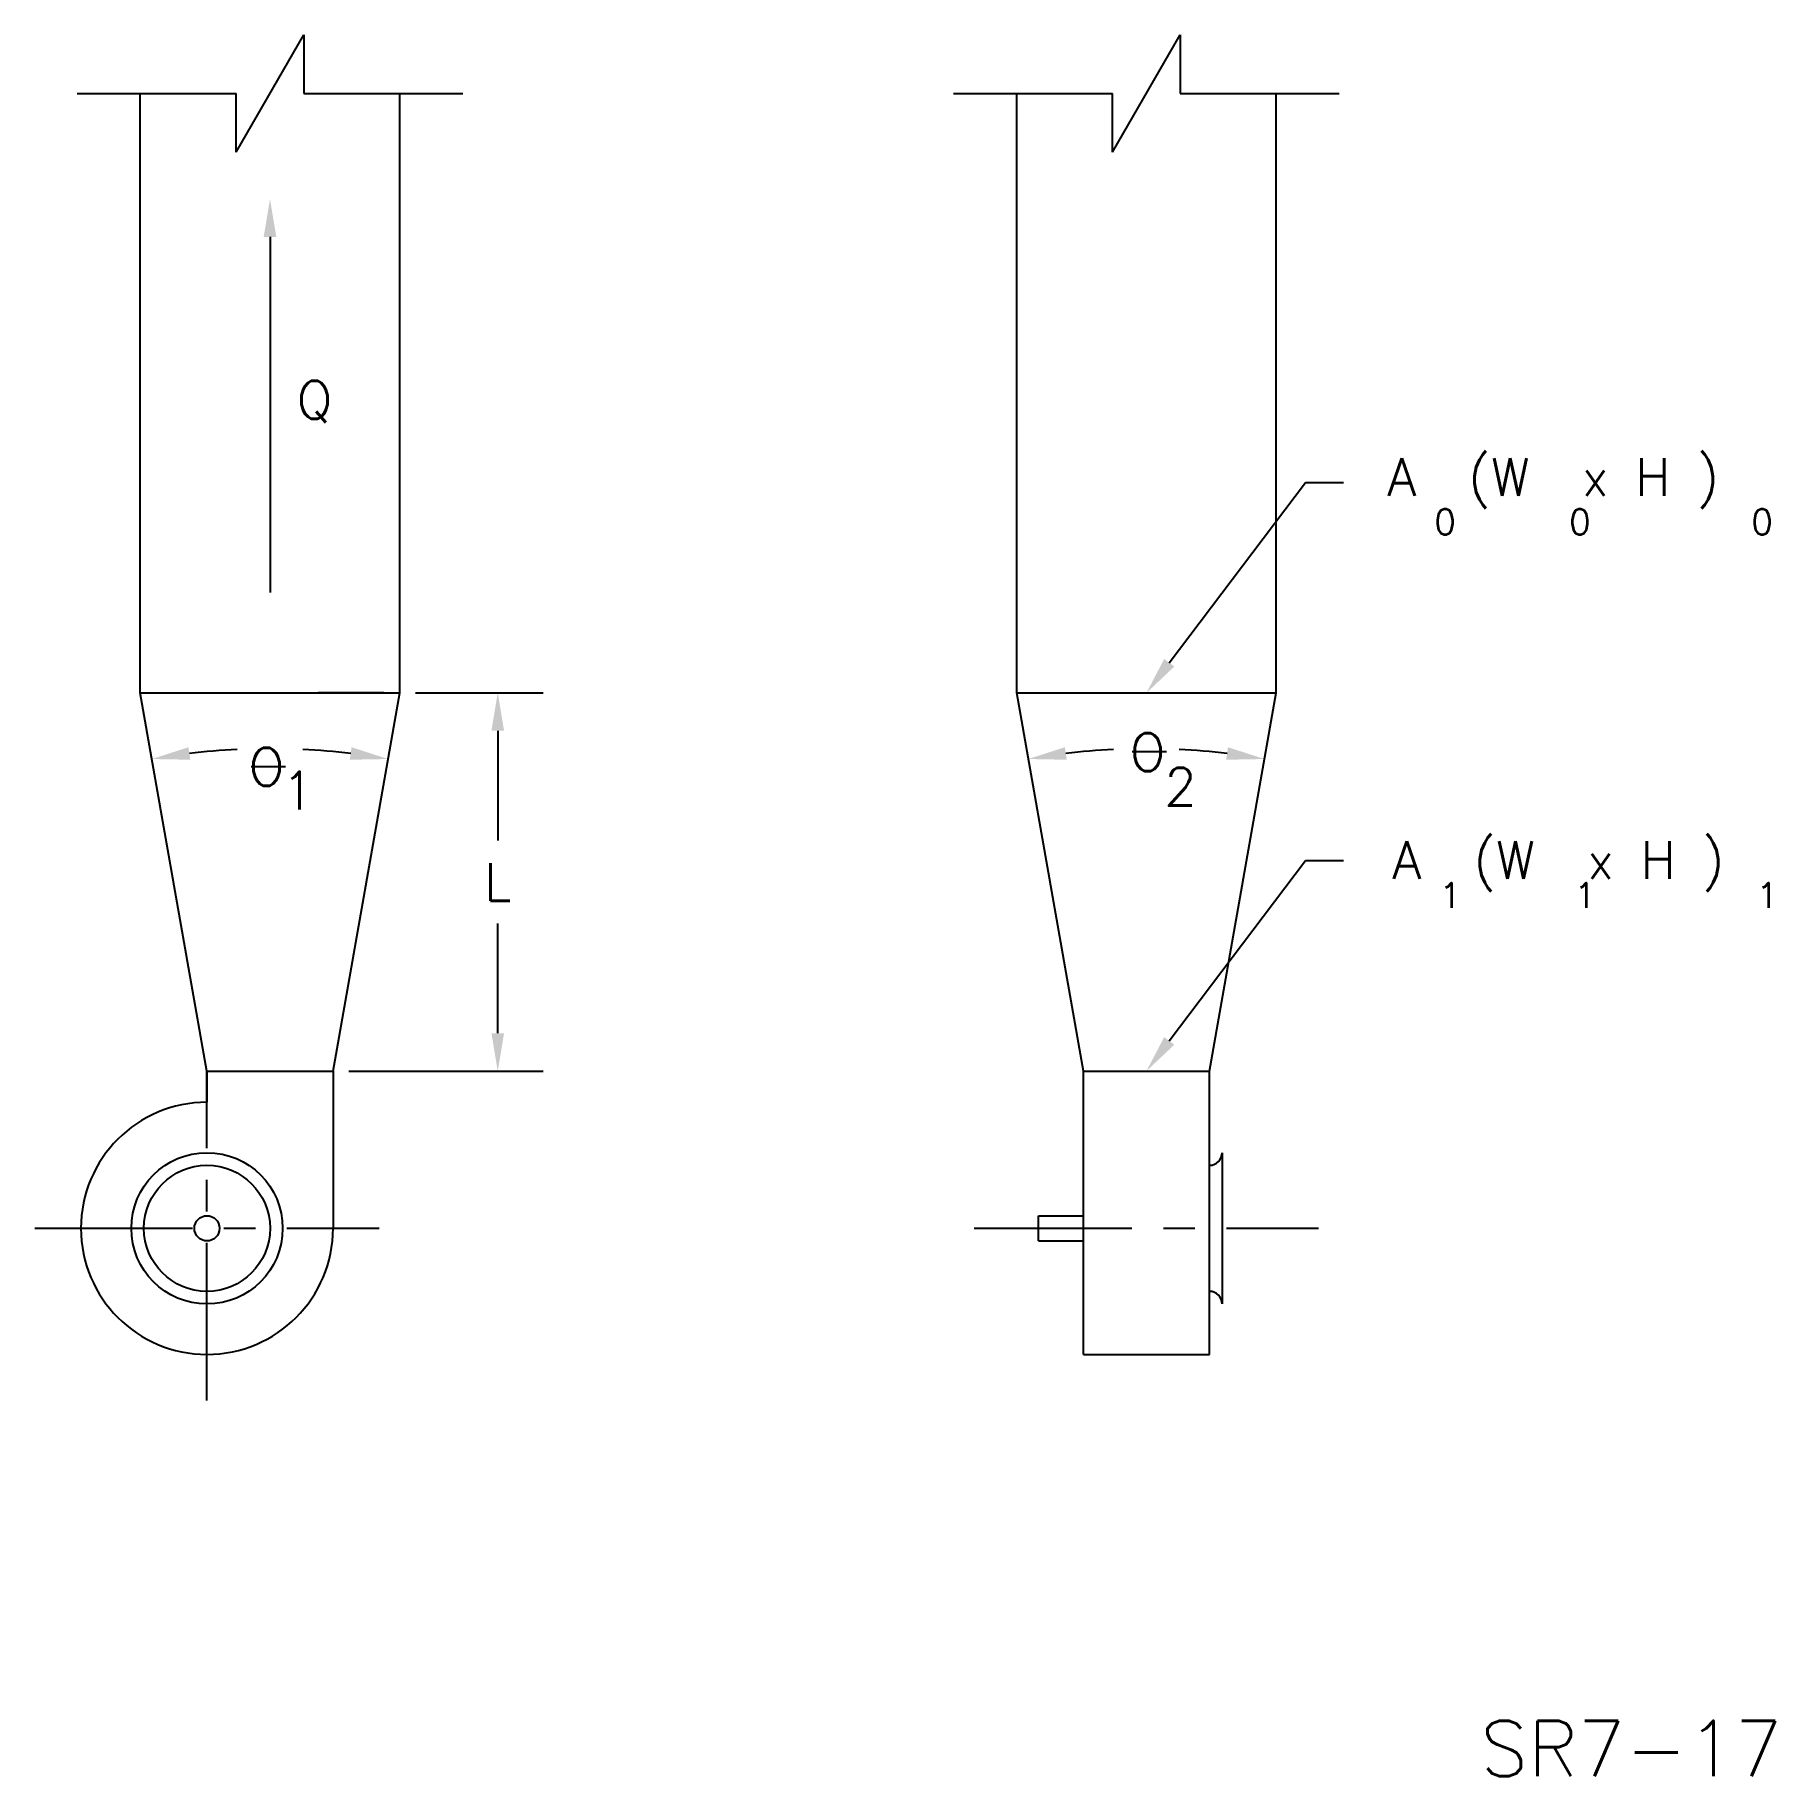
# Model space of a CAD drawing. Extents: x 1.99 to 8.89, y 1.2 to 8.11.
import ezdxf
from ezdxf.enums import TextEntityAlignment as Align

# ---------------------------------------------------------------- set-up
doc = ezdxf.new("R2010")
doc.units = 0
doc.header["$LTSCALE"] = 0.5
doc.header["$MEASUREMENT"] = 0
doc.linetypes.add('CENTER', pattern=[2, 1.25, -0.25, 0.25, -0.25])
doc.layers.get('0').update_dxf_attribs({"linetype": 'CONTINUOUS'})
doc.layers.add('DIM', color=3, linetype='CONTINUOUS')
doc.styles.add('ROMANS', font='romans')

msp = doc.modelspace()

# ---------------------------------------------------------------- linework, layer by layer
for p, q in [((2.7836, 7.6439), (3.0519, 8.1087)), ((3.0519, 8.1087), (3.0519, 7.8763)), ((6.2595, 7.6439), (6.5278, 8.1087)), ((6.5278, 8.1087), (6.5278, 7.8763)), ((2.1533, 7.8763), (2.7836, 7.8763)), ((2.4033, 5.4982), (2.4033, 7.8763)), ((2.7836, 7.6439), (2.7836, 7.8763)), ((3.0519, 7.8763), (3.6822, 7.8763)), ((3.4322, 5.4982), (3.4322, 7.8763)), ((5.6291, 7.8763), (6.2595, 7.8763)), ((5.8791, 5.4982), (5.8791, 7.8763)), ((6.2595, 7.6439), (6.2595, 7.8763)), ((6.5278, 7.8763), (7.1581, 7.8763)), ((6.9081, 5.4982), (6.9081, 7.8763)), ((2.9178, 7.3074), (2.9178, 5.8969)), ((6.484, 5.6179), (7.0247, 6.3335)), ((7.0247, 6.3335), (7.1747, 6.3335)), ((2.4033, 5.4982), (3.4322, 5.4982)), ((2.6678, 3.9982), (2.4033, 5.4982)), ((3.3697, 5.4982), (3.1085, 5.4982)), ((3.1678, 3.9982), (3.4322, 5.4982)), ((3.4947, 5.4982), (4.001, 5.4982)), ((5.8791, 5.4982), (6.9081, 5.4982)), ((6.1436, 3.9982), (5.8791, 5.4982)), ((6.6436, 3.9982), (6.9081, 5.4982)), ((3.821, 5.3482), (3.821, 4.9132)), ((6.3371, 5.2653), (6.4736, 5.2653)), ((2.8424, 5.207), (2.9788, 5.207)), ((6.484, 4.1179), (7.0247, 4.8335)), ((7.0247, 4.8335), (7.1747, 4.8335)), ((3.821, 4.1482), (3.821, 4.5832)), ((2.6678, 3.9982), (2.6678, 3.8746)), ((2.6678, 3.9982), (3.1678, 3.9982)), ((3.1678, 3.9982), (3.1678, 3.3746)), ((3.2303, 3.9982), (4.001, 3.9982)), ((6.1436, 3.9982), (6.6436, 3.9982)), ((6.1436, 2.8746), (6.1436, 3.9982)), ((6.6436, 2.8746), (6.6436, 3.9982)), ((6.6936, 3.6746), (6.6936, 3.0746)), ((5.9653, 3.4246), (6.1436, 3.4246)), ((5.9653, 3.3246), (5.9653, 3.4246)), ((5.9653, 3.3246), (6.1436, 3.3246)), ((6.1436, 2.8746), (6.6436, 2.8746))]:
    msp.add_line(p, q)
at = {"linetype": 'CENTER'}
for p, q in [((2.6678, 2.6919), (2.6678, 3.9982)), ((1.9851, 3.3746), (3.3504, 3.3746)), ((5.7109, 3.3746), (7.0763, 3.3746))]:
    msp.add_line(p, q, dxfattribs=at)
for radius in [0.3, 0.25, 0.05]:
    msp.add_circle((2.6678, 3.3746), radius)
for centre, radius, start, end in [((2.9178, 2.5804), 2.6967, 92.77238, 96.81258), ((2.9178, 2.5804), 2.6967, 83.18742, 87.22762), ((6.3936, 2.5804), 2.6967, 92.77238, 96.81258), ((6.3936, 2.5804), 2.6967, 83.18742, 87.22762), ((2.6678, 3.3746), 0.5, 90, 0), ((6.6436, 3.6746), 0.05, 270, 0), ((6.6436, 3.0746), 0.05, 0, 90)]:
    msp.add_arc(centre, radius, start, end)
for points in [[(2.9428, 7.3074), (2.8928, 7.3074), (2.9178, 7.4574)], [(6.504, 5.6028), (6.4641, 5.633), (6.3936, 5.4982)], [(3.796, 5.3482), (3.846, 5.3482), (3.821, 5.4982)], [(2.6015, 5.2333), (2.5942, 5.2828), (2.4495, 5.2361)], [(3.234, 5.2333), (3.2413, 5.2828), (3.386, 5.2361)], [(6.0774, 5.2333), (6.0701, 5.2828), (5.9253, 5.2361)], [(6.7099, 5.2333), (6.7172, 5.2828), (6.8619, 5.2361)], [(3.796, 4.1482), (3.846, 4.1482), (3.821, 3.9982)], [(6.504, 4.1028), (6.4641, 4.133), (6.3936, 3.9982)]]:
    msp.add_solid(points)

# ---------------------------------------------------------------- texts
at = {"style": 'ROMANS'}
for s, height, p in [('Q', 0.15, (3.0236, 6.5858)), ('0', 0.1, (7.5353, 6.1268)), ('0', 0.1, (8.0698, 6.1268)), ('0', 0.1, (8.7926, 6.1268)), ('O', 0.15, (6.3277, 5.1885)), ('O', 0.15, (2.8329, 5.1303)), ('1', 0.15, (2.9643, 5.0364)), ('2', 0.15, (6.4645, 5.0516)), ('1', 0.1, (7.5558, 4.6452)), ('1', 0.1, (8.0904, 4.6452)), ('1', 0.1, (8.8131, 4.6452))]:
    msp.add_text(s, height=height, dxfattribs=at).set_placement(p)
for p in [(7.3482, 6.3549), (7.3688, 4.8355)]:
    msp.add_text('A  (W  x H )', height=0.15, dxfattribs=at).set_placement(p, align=Align.MIDDLE_LEFT)
msp.add_text('L', height=0.15, dxfattribs=at).set_placement((3.821, 4.7482), align=Align.MIDDLE_CENTER)
at = {"layer": 'DIM', "color": 7, "style": 'ROMANS'}
msp.add_text('SR7-17', height=0.22, dxfattribs=at).set_placement((7.718, 1.2015))

doc.saveas('drawing.dxf')
